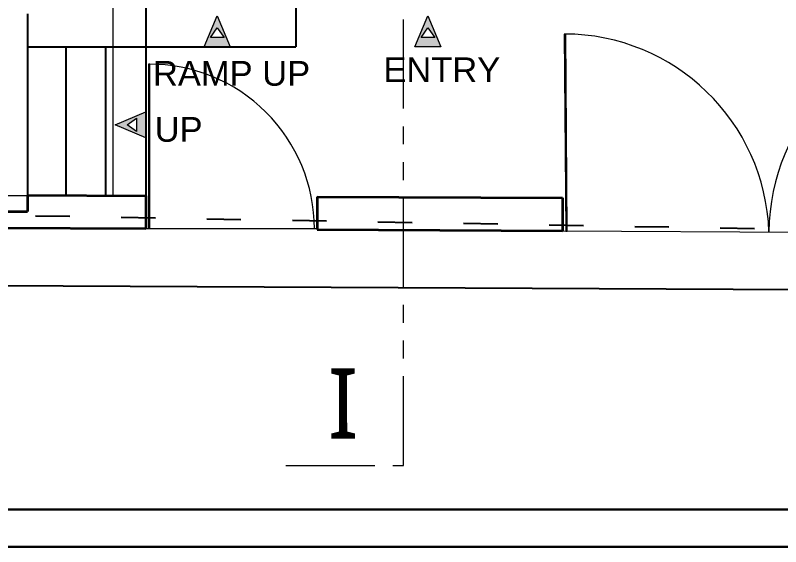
# Model space of a CAD drawing. Extents: x 2450 to 2649, y -7 to 131.
# Drawn here: x 2469.21 to 2474.58, y 104.87 to 108.6 of the extents above; entities that cross this region are included whole.
import ezdxf

# ---------------------------------------------------------------- set-up
doc = ezdxf.new("R2010")
doc.units = 0
doc.header["$MEASUREMENT"] = 0
doc.header["$PDMODE"] = 34
doc.linetypes.add('ACAD_ISO03W100', pattern=[30, 12, -18])
doc.linetypes.add('PHANTOM2', pattern=[1.25, 0.625, -0.125, 0.125, -0.125, 0.125, -0.125])
doc.layers.add('BAS LINE', color=130, linetype='Continuous')
doc.layers.add('DIM_1', color=7, linetype='Continuous', lineweight=13, true_color=0x000000)
doc.layers.add('SHEET', color=7, linetype='Continuous', lineweight=30, true_color=0x121212)
for name, color, linetype, lineweight in [('DOOR-WINDOW', 35, 'Continuous', 13), ('PLOT', 230, 'Continuous', 35), ('SECTION LINE', 3, 'PHANTOM2', 5), ('stair', 154, 'Continuous', 25), ('TEXT(ROOM)', 240, 'Continuous', 15), ('TEXT-1', 7, 'Continuous', 9), ('WALL', 30, 'Continuous', 35), ('WINDOW-LINE', 25, 'Continuous', 9)]:
    doc.layers.add(name, color=color, linetype=linetype, lineweight=lineweight)
doc.styles.add('AR', font='arial.ttf')
doc.styles.add('ARIAL', font='arial.ttf')
doc.styles.add('COMPLEX', font='complex.shx')
doc.dimstyles.new('2310', dxfattribs={"dimtxt": 0.19, "dimasz": 0.08, "dimexe": 0.18, "dimexo": 0.0625, "dimgap": 0.005, "dimtad": 0, "dimzin": 0, "dimdsep": 46, "dimtxsty": 'AR', "dimblk": 'ARCHTICK', "dimcen": 0.09, "dimse1": 1, "dimse2": 1, "dimaunit": 1, "dimadec": 4, "dimazin": 0, "dimtfac": 1, "dimtofl": 0, "dimtmove": 0, "dimatfit": 3, "dimfxl": 0.18, "dimtolj": 1, "dimtzin": 0, "dimarcsym": 0})

# ---------------------------------------------------------------- blocks, each defined once
blk = doc.blocks.new('EEDFGHBT')
at = {"layer": 'TEXT(ROOM)', "true_color": 0xc7c8ca}
h = blk.add_hatch(color=9, dxfattribs=at)
h.dxf.hatch_style = 1
h.paths.add_polyline_path([(891.3597, 423.2148), (891.3119, 423.1489), (891.4075, 423.1489)], flags=16)
h.paths.add_polyline_path([(891.3597, 423.2988), (891.2682, 423.0833), (891.4512, 423.0833)])
at = {"layer": 'TEXT(ROOM)', "flags": 128}
for points in [[(891.3597, 423.2988), (891.2682, 423.0833), (891.4512, 423.0833)], [(891.3597, 423.2148), (891.3119, 423.1489), (891.4075, 423.1489)]]:
    blk.add_lwpolyline(points, close=True, dxfattribs=at)
blk = doc.blocks.new('_ArchTick')
at = {"color": 0, "linetype": 'ByBlock', "const_width": 0.15}
blk.add_lwpolyline([(-0.5, -0.5), (0.5, 0.5)], dxfattribs=at)
blk = doc.blocks.new('*D3260')
at = {"layer": 'DEFPOINTS', "color": 0, "transparency": 16777216}
for p in [(2452.1457, 107.1959), (2476.0943, 107.0716), (2452.1436, 106.7888)]:
    blk.add_point(p, dxfattribs=at)
at = {"layer": 'DIM_1', "color": 0, "lineweight": -2, "transparency": 16777216}
for p, q in [((2452.1436, 106.7888), (2463.7187, 106.7287)), ((2476.0922, 106.6645), (2464.5171, 106.7245))]:
    blk.add_line(p, q, dxfattribs=at)
at = {"layer": 'DIM_1', "color": 0, "lineweight": -2, "transparency": 16777216, "xscale": 0.08, "yscale": 0.08, "zscale": 0.08}
for p, rotation in [((2452.1436, 106.7888), 179.7026659752107), ((2476.0922, 106.6645), 359.7026659752107)]:
    blk.add_blockref('_ArchTick', p, dxfattribs=dict(at, rotation=rotation))
at = {"layer": 'DIM_1', "color": 0, "transparency": 16777216, "char_height": 0.19, "attachment_point": 5, "rotation": 359.7027, "style": 'AR'}
for s, insert in [('\\A1;23.95', (2464.1184, 106.8287)), ('\\A1;[78\'-7"]', (2464.1172, 106.5999))]:
    blk.add_mtext(s, dxfattribs=dict(at, insert=insert))

msp = doc.modelspace()

# ---------------------------------------------------------------- linework, layer by layer
at = {"layer": 'BAS LINE', "color": 7, "linetype": 'ACAD_ISO03W100', "lineweight": 25, "ltscale": 0.02}
msp.add_lwpolyline([(2452.0549, 128.5641), (2452.1457, 107.1959), (2462.4469, 107.2154), (2464.1003, 107.2247), (2466.8858, 107.2291), (2467.5572, 107.2237), (2476.0943, 107.0716), (2476.101, 127.6014)], close=True, dxfattribs=at)
at = {"layer": 'DOOR-WINDOW'}
msp.add_line((2470.1289, 107.1009), (2471.3289, 107.1009), dxfattribs=at)
for points in [[(2473.0622, 108.4643), (2473.0727, 107.084), (2473.0838, 107.0841), (2473.0733, 108.4644), (2473.0622, 108.4643)], [(2470.1474, 108.2526), (2470.1474, 107.1009), (2470.1587, 107.1009), (2470.1587, 108.2526), (2470.1474, 108.2526)]]:
    msp.add_lwpolyline(points, close=True, dxfattribs=at)
for centre, radius, start, end in [((2475.9117, 107.0714), 1.4145, 90.6262, 179.7293), ((2473.0616, 107.0279), 1.4364, 2.0007, 89.8882), ((2470.1587, 107.0996), 1.153, 360, 90.3667)]:
    msp.add_arc(centre, radius, start, end, dxfattribs=at)
at = {"layer": 'PLOT', "ltscale": 0.1}
for p, q in [((2455.8605, 107.2904), (2469.3001, 107.2202)), ((2469.3001, 107.3352), (2470.1301, 107.3309)), ((2469.3001, 107.3352), (2469.3001, 107.2202)), ((2470.1301, 107.3309), (2470.1301, 107.1009)), ((2471.3301, 107.3246), (2473.0501, 107.3156)), ((2471.3301, 107.3246), (2471.3301, 107.0946)), ((2473.0501, 107.3156), (2473.0501, 107.0856)), ((2455.1828, 107.1789), (2470.1301, 107.1009)), ((2471.3301, 107.0946), (2473.0501, 107.0856))]:
    msp.add_line(p, q, dxfattribs=at)
at = {"layer": 'SECTION LINE'}
msp.add_lwpolyline([(2471.1105, 105.4415), (2471.9351, 105.4415), (2471.9351, 129.8413), (2471.2183, 129.8413)], dxfattribs=at)
at = {"layer": 'SHEET', "ltscale": 5}
for points in [[(2450.066, 130.9057), (2450.066, 104.8728), (2486.8802, 104.8728), (2486.8802, 130.9057)], [(2450.3261, 130.6456), (2450.3261, 105.133), (2486.62, 105.133), (2486.62, 130.6456)]]:
    msp.add_lwpolyline(points, close=True, dxfattribs=at)
at = {"layer": 'stair'}
for p, q in [((2471.1801, 113.0052), (2471.1801, 108.3752)), ((2470.1301, 109.6752), (2470.1301, 108.3752)), ((2469.3001, 108.6052), (2469.3001, 108.3752)), ((2469.3001, 108.3752), (2470.1301, 108.3752)), ((2469.3001, 108.3752), (2469.3001, 107.3352)), ((2469.568, 108.3752), (2469.568, 107.3338)), ((2469.847, 108.3752), (2469.847, 107.3323)), ((2470.1301, 108.3752), (2471.1801, 108.3752)), ((2470.1301, 108.3752), (2470.1301, 107.3309))]:
    msp.add_line(p, q, dxfattribs=at)
at = {"layer": 'WALL', "color": 134, "lineweight": 13, "true_color": 0x09aaaa}
for points in [[(2464.4701, 110.2752), (2470.1301, 110.2752), (2470.1301, 107.1009), (2464.4701, 107.1009)], [(2464.7001, 110.0452), (2469.8989, 110.0452), (2469.8989, 107.3309), (2464.7001, 107.3309)]]:
    msp.add_lwpolyline(points, close=True, dxfattribs=at)
at = {"layer": 'WINDOW-LINE'}
msp.add_line((2473.0501, 107.0856), (2475.9443, 107.0705), dxfattribs=at)

# ---------------------------------------------------------------- block references
at = {"layer": 'TEXT(ROOM)', "ltscale": 20, "xscale": -1}
for p in [(3361.9898, -314.7081), (3363.4664, -314.7081)]:
    msp.add_blockref('EEDFGHBT', p, dxfattribs=at)
at = {"layer": 'TEXT(ROOM)', "ltscale": 20, "xscale": -1, "rotation": 90}
msp.add_blockref('EEDFGHBT', (2893.2134, 999.1878), dxfattribs=at)

# ---------------------------------------------------------------- texts
at = {"layer": 'SECTION LINE', "color": 5, "insert": (2471.6205, 106.1218), "char_height": 0.4914, "width": 0.737178, "attachment_point": 3, "rotation": 0.0594, "style": 'COMPLEX'}
msp.add_mtext('{\\fSegoe UI Light|b0|i0|c0|p34;I}', dxfattribs=at)
at = {"layer": 'TEXT-1', "color": 18, "ltscale": 10, "true_color": 0x000000, "width": 1.998194, "attachment_point": 1, "style": 'ARIAL'}
for s, insert, char_height in [('\\A1;RAMP UP', (2470.1799, 108.2752), 0.173107), ('\\A1;ENTRY', (2471.7944, 108.3004), 0.17311), ('\\A1;UP', (2470.1916, 107.8828), 0.17311)]:
    msp.add_mtext(s, dxfattribs=dict(at, insert=insert, char_height=char_height))

# ---------------------------------------------------------------- dimensions: what is measured, and where the dimension line sits
at = {"layer": 'DIM_1'}
dim = msp.add_aligned_dim(p1=(2476.0943, 107.0716), p2=(2452.1457, 107.1959), distance=0.4071, dimstyle='2310', override={"dimpost": '\\X'}, dxfattribs=at)
dim.commit()
dim.dimension.update_dxf_attribs({"geometry": '*D3260', "text_midpoint": (2464.1179, 106.7266)})

doc.saveas('drawing.dxf')
